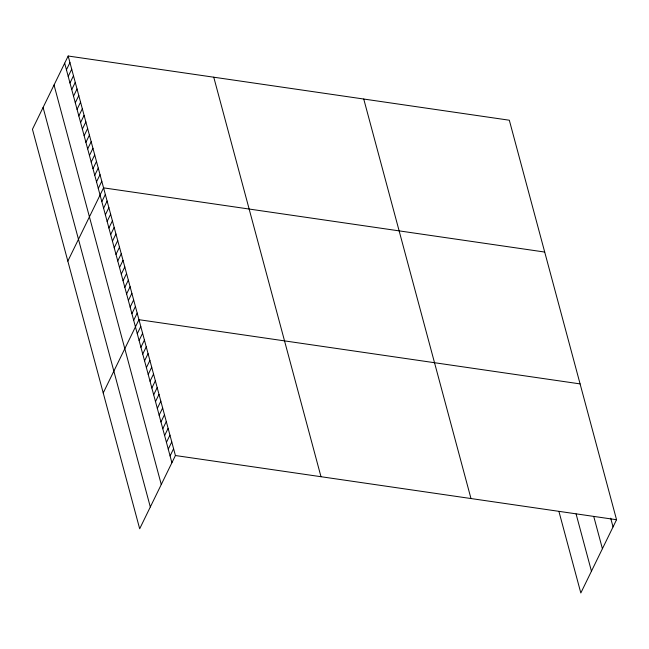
<?xml version="1.0" encoding="UTF-8"?>
<svg xmlns="http://www.w3.org/2000/svg" width="649" height="649" viewBox="0 0 649 649"><rect width="100%" height="100%" fill="white"/><g stroke="black" fill="none" stroke-linecap="round" stroke-linejoin="round"><path stroke-width="0.97" d="M68.177 56.017L32.45 129.273L139.681 528.781L175.417 455.525L68.177 56.017L509.319 120.219L616.55 519.727L580.823 592.983L558.943 511.485M66.441 69.8L69.946 62.604M68.21 76.387L71.723 69.2M69.978 82.983L73.491 75.787M71.747 89.57L75.26 82.382M73.515 96.166L77.028 88.97M75.292 102.753L78.797 95.565M77.061 109.348L80.565 102.153M78.829 115.944L82.334 108.748M80.598 122.531L84.102 115.344M82.366 129.127L85.871 121.931M84.135 135.714L87.639 128.526M85.903 142.309L89.416 135.114M87.672 148.897L91.185 141.709M89.44 155.492L92.953 148.297M91.217 162.08L94.722 154.892M92.985 168.675L96.49 161.479M94.754 175.271L98.259 168.075M96.523 181.858L100.027 174.67M98.291 188.453L101.796 181.258M67.837 261.109L103.564 187.853L544.706 252.055M101.828 201.636L105.341 194.44M103.597 208.224L107.109 201.036M105.365 214.819L108.878 207.623M107.134 221.414L110.646 214.219M108.91 228.002L112.415 220.814M110.679 234.597L114.183 227.401M112.447 241.185L115.952 233.997M114.216 247.78L117.72 240.584M115.984 254.367L119.489 247.18M117.753 260.963L121.258 253.767M119.521 267.55L123.034 260.363M121.29 274.146L124.803 266.95M123.059 280.741L126.571 273.545M124.827 287.329L128.34 280.141M126.604 293.924L130.108 286.728M128.372 300.511L131.877 293.324M130.141 307.107L133.645 299.911M131.909 313.694L135.414 306.506M133.678 320.29L137.182 313.094M103.223 392.945L138.951 319.689L580.092 383.9M137.272 333.675L140.776 326.479M139.097 340.465L142.602 333.27M140.914 347.256L144.427 340.06M142.739 354.046L146.244 346.858M144.565 360.836L148.069 353.648M146.382 367.634L149.895 360.438M148.207 374.424L151.712 367.229M150.033 381.214L153.537 374.019M151.858 388.005L155.362 380.817M153.675 394.795L157.188 387.607M155.5 401.585L159.005 394.397M157.326 408.383L160.83 401.187M159.143 415.173L162.656 407.978M160.968 421.964L164.473 414.768M162.794 428.754L166.298 421.566M164.611 435.544L168.123 428.356M166.436 442.342L169.949 435.146M168.261 449.132L171.766 441.937M170.087 455.923L173.591 448.727M175.417 455.525L616.55 519.727M610.701 518.186L613.045 526.923M593.811 516.701L602.41 548.721M576.085 513.943L591.45 571.185M363.74 99.029L470.979 498.537M213.756 77.199L320.987 476.707M64.673 63.204L171.904 462.713M54.037 85.011L161.277 484.519M43.085 107.466L150.317 506.974"/></g></svg>
